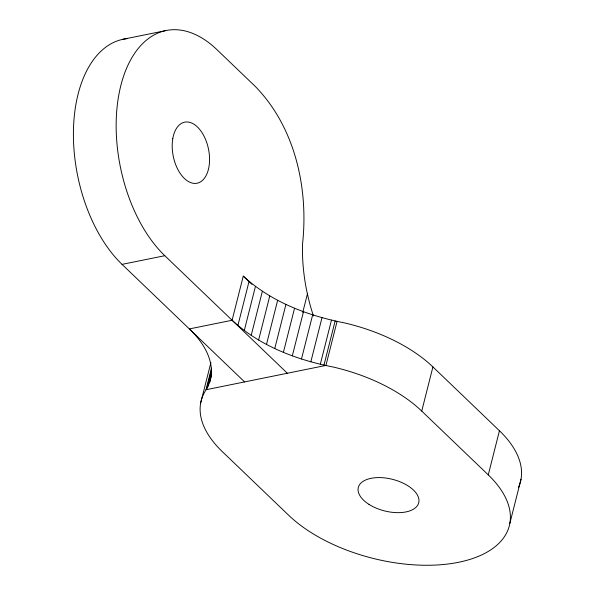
<?xml version="1.0" encoding="UTF-8"?>
<svg xmlns="http://www.w3.org/2000/svg" width="595" height="595" viewBox="0 0 595 595"><rect width="100%" height="100%" fill="white"/><g stroke="black" fill="none" stroke-linecap="round" stroke-linejoin="round"><path stroke-width="0.89" d="M200.656 403.068L210.92 362.519M211.493 368.112L206.019 389.74L203.959 393.369A124.638 65.123 14.2 0 0 222.233 451.538L288.761 515.344A124.638 65.123 14.2 0 0 458.544 562.29A124.638 65.123 14.2 0 0 488.272 474.892L499.443 430.743L432.915 366.929A124.638 65.123 14.2 0 0 344.698 322.951C307.898 315.744 271.112 301.977 243.273 276.102L232.102 320.259C259.941 346.126 296.726 359.901 333.527 367.1A124.638 65.123 14.2 0 1 421.743 411.086L488.272 474.892M335.305 321.635L337.097 321.27L325.926 365.427L206.019 389.74L206.703 388.862L211.493 369.941M206.703 388.862L207.633 387.092L211.508 371.771M207.633 387.092L209.648 382.347L211.612 374.686M237.903 325.465L249.074 281.316M244.285 330.515L255.456 286.366M251.209 335.379L262.38 291.223M258.624 340.02L269.795 295.871M266.493 344.423L277.664 300.267M274.764 348.544L285.935 304.395M283.391 352.374L294.562 308.217M302.743 312.39L307.422 293.93M292.316 355.877L303.487 311.721M301.479 359.03L312.65 314.881M310.835 361.827L322.007 317.678M320.318 364.237L331.489 320.088M323.97 365.085L335.141 320.928M421.743 411.086L432.915 366.929M509.848 523.362L521.019 479.206M209.648 382.347C216.178 362.31 203.423 342.251 189.351 328.923L232.102 320.259M122.466 39.396L165.217 30.724M127.241 38.608A124.638 71.928 78.5 0 0 73.453 129.978A124.638 71.928 78.5 0 0 122.049 264.373L164.8 255.709L287.348 373.243M243.273 276.102L251.93 284.403M122.049 264.373L244.597 381.916M164.8 255.709A124.638 71.928 78.5 0 1 120.844 85.516A124.638 71.928 78.5 0 1 216.937 49.66L255.411 86.558C295.299 127.598 308.649 188.585 302.513 244.218A124.638 71.928 78.5 0 0 306.99 292.093L309.221 301.613A124.638 71.928 78.5 0 0 313.483 315.997M499.443 430.743A124.638 65.123 14.2 0 1 518.476 487.35M368.959 504.352A31.156 16.281 14.2 0 0 418.53 503.422A31.156 16.281 14.2 0 0 378.063 477.592A31.156 16.281 14.2 0 0 368.959 504.352M172.781 138.68A31.156 17.984 78.5 0 0 195.889 183.394A31.156 17.984 78.5 0 0 203.944 135.987A31.156 17.984 78.5 0 0 172.781 138.68"/></g></svg>
